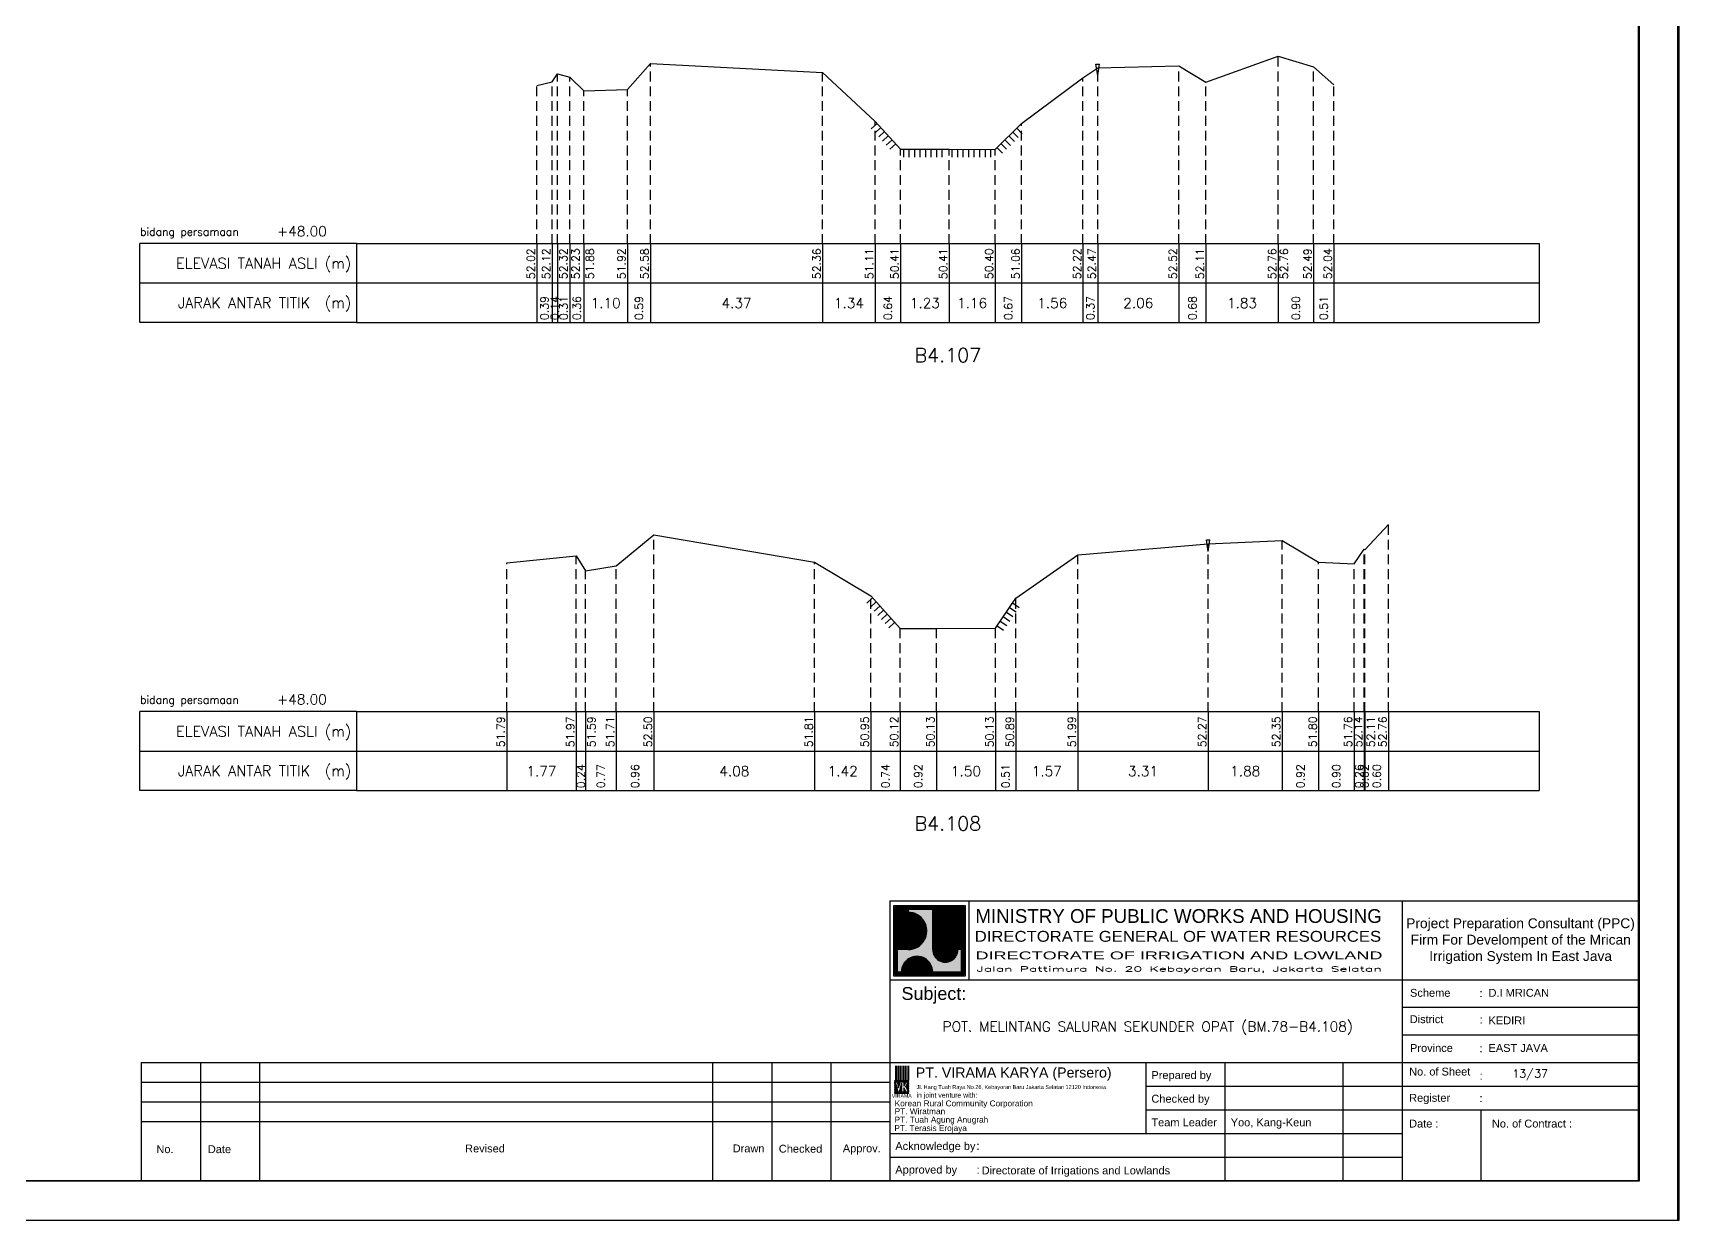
# Model space of a CAD drawing. Header units: inches. Extents: x -11 to 3175, y -842 to -783.
# Drawn here: x 1069.34 to 1111.1, y -842 to -811.88 of the extents above; entities that cross this region are included whole.
import ezdxf
from ezdxf.enums import TextEntityAlignment as Align

# ---------------------------------------------------------------- set-up
doc = ezdxf.new("R2010")
doc.units = ezdxf.units.IN
doc.header["$MEASUREMENT"] = 0
doc.linetypes.add('DASHED2', pattern=[0.375, 0.25, -0.125])
doc.layers.add('KOP', color=7, linetype='Continuous')
doc.layers.add('pelengkap', color=7, linetype='Continuous')
doc.styles.add('ARIAL', font='arial.ttf')
doc.styles.add('battang01', font='arial.ttf')
doc.styles.add('L100', font='simplex.shx', dxfattribs={"height": 0.254})
doc.styles.add('L140', font='simplex.shx', dxfattribs={"height": 0.356})
doc.styles.add('L80', font='simplex.shx', dxfattribs={"height": 0.203})
doc.styles.add('ROMANS-N', font='ROMANS.SHX', dxfattribs={"width": 0.8})
doc.styles.add('SONDU', font='arial.ttf')
doc.styles.get("Standard").update_dxf_attribs({"font": 'simplex.shx'})
doc.styles.add('STYLE1', font='arial.ttf', dxfattribs={"height": 0.2})
pattern_1 = [(45, (0, 0), (-0.08838834764831843, 0.08838834764831845), [])]

# ---------------------------------------------------------------- blocks, each defined once
blk = doc.blocks.new('kop')
at = {"layer": 'KOP'}
h = blk.add_hatch(color=3, dxfattribs=at)
h.paths.add_polyline_path([(609.8653532927285, 69.7965174242664), (591.8076082223538, 69.7965174242664), (591.8076082223538, 51.90947071793616), (609.8653532927285, 51.90947071793616)])
h.paths.add_polyline_path([(592.1020534932645, 52.24844148547069), (592.1020534932645, 69.50460869670152), (609.5341911203627, 69.50460869670152), (609.5341911203627, 52.24844148547069)], flags=16)
edge = h.paths.add_edge_path(flags=0)
edge.add_line((608.873529834174, 52.90910277674104), (601.6712012034158, 52.90910277674104))
edge.add_ellipse((597.6820295724688, 52.91975268540099), major_axis=(2.820780363398898, 2.820780363398898), ratio=0.9999999999999934, start_angle=314.8470375744171, end_angle=495.1529624255826)
edge.add_line((593.6928579415221, 52.90910277674104), (592.7627147794652, 52.90910277674104))
edge.add_line((592.7627147794651, 52.90910277674104), (592.7627147794651, 58.62619728620361))
edge.add_line((592.7627147794651, 58.62619728620368), (595.428986556629, 58.62619728620368))
edge.add_ellipse((595.4289865566291, 63.36824099147847), major_axis=(-3.353131261170752, 3.353131261170752), ratio=0.9999999999999983, start_angle=134.9999999999999, end_angle=314.9999999999999)
edge.add_line((595.4289865566291, 68.11028469675327), (595.4289865566291, 68.84394741944757))
edge.add_line((595.4289865566291, 68.84394741944752), (601.6547436091821, 68.84394741944752))
edge.add_line((601.6547436091821, 68.84394741944752), (601.6547436091821, 58.59413430307072))
edge.add_ellipse((604.8563547331537, 58.62619728605213), major_axis=(2.263994459030571, 2.263994459030571), ratio=0.9999999999991376, start_angle=135.5737774266452, end_angle=315.0000000026869)
edge.add_line((608.0581264027169, 58.62619728620368), (608.873529834174, 58.62619728620368))
edge.add_line((608.873529834174, 58.62619728620368), (608.873529834174, 52.9091027767411))
h = blk.add_hatch(dxfattribs=at)
h.set_pattern_fill('ANSI31', color=21)
h.set_pattern_definition(pattern_1)
h.paths.add_polyline_path([(609.5341911203627, 69.50460869670152), (592.1020534932645, 69.50460869670152), (592.1020534932645, 52.24844148547069), (609.5341911203627, 52.24844148547069)])
edge = h.paths.add_edge_path(flags=16)
edge.add_line((608.0581264038578, 58.62619728331649), (608.873529834174, 58.62619728331649))
edge.add_line((608.873529834174, 58.62619728331649), (608.873529834174, 52.90910277674104))
edge.add_line((608.873529834174, 52.90910277674104), (601.6712012043477, 52.90910277674104))
edge.add_ellipse((597.6820295732255, 52.91975268530538), major_axis=(-2.820780363950464, 2.820780363950464), ratio=0.9999999999999999, start_angle=224.8470375717975, end_angle=405.1529624282025)
edge.add_line((593.6928579421033, 52.90910277674104), (592.7627147794651, 52.90910277674104))
edge.add_line((592.7627147794651, 52.90910277674104), (592.7627147794651, 58.62619728331649))
edge.add_line((592.7627147794651, 58.62619728331649), (595.4289865705781, 58.62619728331649))
edge.add_ellipse((595.4289865571182, 63.3682409894528), major_axis=(-3.353131262124677, 3.353131262124677), ratio=0.9999999999999912, start_angle=134.9999999999997, end_angle=314.9999999999998)
edge.add_line((595.4289865571182, 68.11028469676671), (595.4289865571182, 68.84394741944752))
edge.add_line((595.4289865571182, 68.84394741944752), (601.6547436095548, 68.84394741944752))
edge.add_line((601.6547436095548, 68.84394741944752), (601.6547436095548, 58.5941344047481))
edge.add_ellipse((604.8563547345466, 58.62619728331649), major_axis=(-2.263994459341034, 2.263994459341035), ratio=0.999999999999965, start_angle=45.57377555810933, end_angle=225.000000000001)
h = blk.add_hatch(color=3, dxfattribs=at)
edge = h.paths.add_edge_path()
edge.add_line((601.6547436091821, 68.84394741944752), (595.4289865566291, 68.84394741944752))
edge.add_line((595.4289865566291, 68.84394741944752), (595.4289865566291, 68.11028469675321))
edge.add_ellipse((595.4289865566291, 63.36824099147847), major_axis=(-3.353131261170759, 3.353131261170758), ratio=0.9999999999999979, start_angle=134.9999999999999, end_angle=314.99999999999994, ccw=False)
edge.add_line((595.4289865566291, 58.62619728620368), (592.7627147794652, 58.62619728620368))
edge.add_line((592.7627147794651, 58.62619728620368), (592.7627147794651, 52.9091027767411))
edge.add_line((592.7627147794651, 52.90910277674104), (593.692857941522, 52.90910277674104))
edge.add_ellipse((597.6820295724688, 52.91975268540099), major_axis=(-2.820780363398898, 2.820780363398898), ratio=0.9999999999999934, start_angle=-135.1529624255826, end_angle=45.15296242558293, ccw=False)
edge.add_line((601.6712012034156, 52.90910277674104), (608.8735298341738, 52.90910277674104))
edge.add_line((608.873529834174, 52.90910277674104), (608.873529834174, 58.62619728620361))
edge.add_line((608.873529834174, 58.62619728620368), (608.0581264027169, 58.62619728620368))
edge.add_ellipse((604.856354733136, 58.62619728987087), major_axis=(2.263994459042317, 2.263994459042318), ratio=0.9999999999997576, start_angle=134.426222510409, end_angle=314.999999934367, ccw=False)
edge.add_line((601.6547436091821, 58.65826027636805), (601.6547436091821, 68.8439474194476))
h = blk.add_hatch(dxfattribs=at)
h.set_pattern_fill('ANSI31', color=41)
h.set_pattern_definition(pattern_1)
h.paths.add_polyline_path([(595.5939701222399, 25.44229578518152), (591.9923714647559, 25.44229578518152), (591.9923714647559, 22.12011222587194), (595.5939701222399, 22.12011222587194)])
h.paths.add_polyline_path([(594.8290399212113, 23.80107538915849), (595.486404190889, 22.50553331270966), (594.9518442189607, 22.50553331270966), (594.3704352444638, 23.59173922572727), (594.3704352444638, 22.50553331270966), (593.8526512319377, 22.50553331270966), (593.8526512319377, 24.7253559070662), (593.2416323709347, 22.50553331270966), (592.8436656118323, 22.50553331270966), (592.1206616099082, 25.0450254569166), (592.6728596590955, 25.0450254569166), (593.0257276515837, 23.53939475651638), (593.4088768836065, 25.0450254569166), (594.3704352444638, 25.0450254569166), (594.3704352444638, 23.99209855350495), (594.8904903176194, 25.0450254569166), (595.4627761213299, 25.0450254569166)], flags=16)
at = {"color": 2}
blk.add_lwpolyline([(-49.29008735655361, -9.987386569675465), (790.6905617838997, -9.987386569675465), (790.6905617838997, 583.2926438577114), (-49.29008735655361, 583.2926438577114)], close=True, dxfattribs=at)
at = {"color": 6}
blk.add_lwpolyline([(0.6493091440684111, 0.0004927304488262507), (780.7026824837753, 0.0004927304488262507), (780.7026824837753, 573.3047645575871), (0.6493091440684111, 573.3047645575871)], close=True, dxfattribs=at)
at = {"layer": 'KOP', "color": 5}
for p, q in [((590.8030303217506, 70.96299432783698), (590.8030303217506, 29.98464833497903)), ((590.8030303217506, 70.96299432783698), (780.7026824837753, 70.96299432783698)), ((400.9033781597261, 29.98464833497903), (400.9033781597261, 0.0004927304488262507)), ((400.9033781597261, 29.98464833497903), (590.8030303217506, 29.98464833497903)), ((590.8030303217506, 29.98464833497903), (590.8030303217506, 0.0004927304488262507))]:
    blk.add_line(p, q, dxfattribs=at)
at = {"layer": 'KOP', "color": 3}
for p, q in [((591.8076082223538, 69.7965174242664), (609.8653532927285, 69.7965174242664)), ((591.8076082223538, 51.90947071793616), (591.8076082223538, 69.7965174242664)), ((592.1020534932645, 69.50460869670152), (609.5341911203627, 69.50460869670152)), ((592.1020534932645, 52.24844148547069), (592.1020534932645, 69.50460869670152)), ((595.4289865571182, 68.84394741502373), (595.4289865571182, 68.1102846954029)), ((595.4289865566291, 68.84394741944752), (601.6547436091821, 68.84394741944752)), ((601.6547436095548, 58.59413430414176), (601.6547436095548, 68.84394741502373)), ((609.5341911203627, 69.50460869670152), (609.5341911203627, 52.24844148547069)), ((609.8653532927285, 69.7965174242664), (609.8653532927285, 51.90947071793616)), ((592.7627147794651, 52.90910277674104), (592.7627147794651, 58.62619728620368)), ((595.4289865571182, 58.62619728331649), (592.7627147799426, 58.62619728331649)), ((608.8735298352565, 58.62619728331649), (608.0581264038578, 58.62619728331649)), ((608.873529834174, 58.62619728620368), (608.873529834174, 52.90910277674104)), ((609.8653532927285, 51.90947071793616), (591.8076082223538, 51.90947071793616)), ((609.5341911203627, 52.24844148547069), (592.1020534932645, 52.24844148547069)), ((593.6928579415221, 52.90910277674104), (592.7627147794651, 52.90910277674104)), ((608.873529834174, 52.90910277674104), (601.6712012034156, 52.90910277674104)), ((720.7343712747147, 43.97725428375983), (780.7026824837753, 43.97725428375983)), ((720.7343712747147, 36.98095130936949), (780.7026824837753, 36.98095130936949)), ((415.895455961991, 29.98464833497903), (415.895455961991, 0.0004927304488262507)), ((430.8875337642562, 29.98464833497903), (430.8875337642562, 0.0004927304488262507)), ((545.8267969149554, 29.98464833497903), (545.8267969149554, 0.0004927304488262507)), ((560.8188747172203, 29.98464833497903), (560.8188747172203, 0.0004927304488262507)), ((575.8109525194855, 29.98464833497903), (575.8109525194855, 0.0004927304488262507)), ((655.7687007982327, 29.98464833497903), (655.7687007982327, 11.99415497226093)), ((675.7581378679197, 29.98464833497903), (675.7581378679197, 0.0004927304488262507)), ((705.7422934724498, 29.98464833497903), (705.7422934724498, 0.0004927304488262507)), ((400.9033781597261, 24.98728906755738), (590.8030303217506, 24.98728906755738)), ((655.7687007982327, 23.98781721407303), (720.7343712747147, 23.98781721407303)), ((720.7343712747147, 23.98781721407303), (780.7026824837753, 23.98781721407303)), ((400.9033781597261, 19.98992980013563), (590.8030303217506, 19.98992980013563)), ((655.7687007982327, 17.99098609316704), (720.7343712747147, 17.99098609316704)), ((720.7343712747147, 17.99098609316704), (780.7026824837753, 17.99098609316704)), ((740.7238083444017, 17.99098609316704), (740.7238083444017, 0.0004927304488262507)), ((400.9033781597261, 14.99257053271398), (590.8030303217506, 14.99257053271398)), ((590.8030303217506, 5.997323851354935), (720.7343712747147, 5.997323851354935))]:
    blk.add_line(p, q, dxfattribs=at)
at = {"layer": 'KOP', "color": 4}
for p, q in [((610.7924673914374, 70.96299432783698), (610.7924673914374, 50.97355725815018)), ((720.7343712747147, 70.96299432783698), (720.7343712747147, 0.0004927304488262507)), ((590.8030303217506, 50.97355725815018), (720.7343712747147, 50.97355725815018)), ((720.7343712747147, 50.97355725815018), (780.7026824837753, 50.97355725815018)), ((590.8030303217506, 29.98464833497903), (720.7343712747147, 29.98464833497903)), ((720.7343712747147, 29.98464833497903), (780.7026824837753, 29.98464833497903)), ((590.8030303217506, 11.99415497226093), (720.7343712747147, 11.99415497226093))]:
    blk.add_line(p, q, dxfattribs=at)
at = {"layer": 'KOP', "color": 41}
blk.add_line((595.5939701222399, 22.12011222587194), (591.9923714647559, 22.12011222587194), dxfattribs=at)
for points in [[(591.9923714647559, 25.44229578518152), (595.5939701222399, 25.44229578518152)], [(592.2042302093139, 25.44229578518152), (592.4160889538717, 25.44229578518152)], [(592.6279476984296, 25.44229578518152), (592.8398064429874, 25.44229578518152)], [(593.0516651875452, 25.44229578518152), (593.2635239321031, 25.44229578518152)], [(593.475382676661, 25.44229578518152), (593.6872414212188, 25.44229578518152)], [(593.8991001657766, 25.44229578518152), (594.1109589103345, 25.44229578518152)], [(594.3228176548924, 25.44229578518152), (594.5346763994503, 25.44229578518152)], [(594.7465351440081, 25.44229578518152), (594.958393888566, 25.44229578518152)], [(595.1702526331238, 25.44229578518152), (595.3821113776818, 25.44229578518152)], [(592.1206616099082, 25.0450254569166), (592.6728596590955, 25.0450254569166)], [(592.1206616099082, 25.0450254569166), (592.8436656118323, 22.50553331270964)], [(592.6728596590955, 25.04502545691657), (593.0257276515837, 23.53939475651638), (593.4088768836065, 25.04502545691663)], [(592.8436656118323, 22.50553331270966), (593.2416323709347, 22.50553331270966)], [(593.2416323709347, 22.50553331270964), (593.8526512319377, 24.7253559070662)], [(593.4088768836065, 25.0450254569166), (594.3704352444638, 25.0450254569166)], [(593.8526512319377, 22.50553331270966), (593.8526512319377, 24.7253559070662)], [(593.8526512319377, 22.50553331270966), (594.3704352444638, 22.50553331270966)], [(594.3704352444638, 25.0450254569166), (594.3704352444638, 23.99209855350495)], [(594.3704352444638, 23.99209855350495), (594.8904903176194, 25.04502545691664)], [(594.9518442189607, 22.50553331270961), (594.3704352444638, 23.59173922572727)], [(594.3704352444638, 23.59173922572727), (594.3704352444638, 22.50553331270966)], [(594.8290399212113, 23.80107538915849), (595.4627761213299, 25.04502545691658)], [(594.8290399212113, 23.80107538915849), (595.486404190889, 22.50553331270966)], [(594.8904903176194, 25.0450254569166), (595.4627761213299, 25.0450254569166)], [(594.9518442189607, 22.50553331270966), (595.486404190889, 22.50553331270966)]]:
    blk.add_lwpolyline(points, dxfattribs=at)
at = {"layer": 'KOP', "color": 42}
for points in [[(592.1962927759001, 29.11418325926331), (592.1962927759001, 25.44229578518152)], [(592.5354066955362, 29.11418325926331), (592.5354066955362, 25.44229578518152)], [(592.9591241846518, 29.11418325926331), (592.9591241846518, 25.44229578518152)], [(593.3828416737675, 29.11418325926331), (593.3828416737675, 25.44229578518152)], [(593.8065591628832, 29.11418325926331), (593.8065591628832, 25.44229578518152)], [(594.2302766519989, 29.11418325926331), (594.2302766519989, 25.44229578518152)], [(594.6539941411147, 29.11418325926331), (594.6539941411147, 25.44229578518152)], [(595.0777116302304, 29.11418325926331), (595.0777116302304, 25.44229578518152)], [(595.5014291193462, 29.11418325926331), (595.5014291193462, 25.44229578518152)]]:
    blk.add_lwpolyline(points, dxfattribs=at)
at = {"layer": 'KOP', "color": 3}
for centre, major_axis, ratio, start_param, end_param in [((595.4289865571182, 63.3682409894528), (-3.353131262124677, 3.353131262124677), 0.9999999999999912, 2.35619449019234, 5.497787143782134), ((604.8563547345466, 58.62619728331649), (-2.263994459341034, 2.263994459341035), 0.9999999999999651, 0.7853981633974656, 3.926990816987259), ((597.6820295732255, 52.91975268530538), (-2.820780363950464, 2.820780363950464), 0.9999999999999998, 3.924321118983262, 7.071253168581014)]:
    blk.add_ellipse(centre, major_axis=major_axis, ratio=ratio, start_param=start_param, end_param=end_param, dxfattribs=at)
at = {"layer": 'KOP', "color": 5, "style": 'SONDU'}
for s, height, width, p, p2 in [('MINISTRY OF PUBLIC WORKS AND HOUSING', 3.49815148719519, 0.9710490151369037, (612.4932982688147, 65.39724920043633), (715.583635835389, 65.39724920043633)), ('DIRECTORATE GENERAL OF WATER RESOURCES', 2.748547597081934, 1.100714376561997, (612.3259886324004, 60.61804978528377), (715.4154333181652, 60.61804978528377)), ('DIRECTORATE OF IRRIGATION AND LOWLAND', 1.99894370696868, 1.63875262601232, (612.5247331509995, 56.15346481889102), (715.7518429621628, 56.15346481889102))]:
    blk.add_text(s, height=height, dxfattribs=dict(at, width=width)).set_placement(p, p2, align=Align.FIT)
at = {"layer": 'KOP', "color": 3, "style": 'ROMANS-N', "width": 1.832260783358812}
blk.add_text('Jalan Pattimura No. 20 Kebayoran Baru, Jakarta Selatan', height=1.249339816855425, dxfattribs=at).set_placement((612.7914110984061, 53.0739527913797), (715.583635835389, 53.0739527913797), align=Align.FIT)
at = {"layer": 'KOP', "color": 5, "style": 'ARIAL'}
blk.add_text('Subject:', height=3.252150442789123, dxfattribs=at).set_placement((593.7538629287924, 45.86653647040268))
at = {"layer": 'KOP', "color": 3}
for s, height, style, p in [('Scheme', 1.99894370696868, 'battang01', (722.7467307064071, 46.65722556886666)), (':', 1.99894370696868, 'battang01', (740.368327375754, 46.56012324452533)), ('D.I MRICAN', 1.99894370696868, 'battang01', (742.6585068305885, 46.65722556886666)), ('District', 1.99894370696868, 'battang01', (722.6754973804648, 39.96707763894264)), (':', 1.99894370696868, 'battang01', (740.382074427338, 39.86997531646293)), ('KEDIRI', 1.99894370696868, 'battang01', (742.6585068305885, 39.66092259447632)), ('Province', 1.99894370696868, 'battang01', (722.7467307064071, 32.66461962008597)), (':', 1.99894370696868, 'battang01', (740.368327375754, 32.56751729574452)), ('EAST JAVA', 1.99894370696868, 'battang01', (742.6585068305885, 32.66461962008597)), ('Prepared by', 1.99894370696868, 'battang01', (657.1430811109453, 25.78808395849862)), ('No. of Sheet ', 1.99894370696868, 'battang01', (722.520620818671, 26.67669459981798)), (':', 1.99894370696868, 'battang01', (740.3764858407951, 25.61838168175072)), ('in joint venture with:', 1.249339816855425, 'SONDU', (597.5578460284455, 21.07202452231022)), ('Checked by', 1.99894370696868, 'battang01', (657.1430811109453, 19.79125283759251)), ('Register', 1.99894370696868, 'battang01', (722.520620818671, 20.01807698302375)), (':', 1.99894370696868, 'battang01', (740.3598310849088, 19.92097465868241)), ('Team Leader', 1.99894370696868, 'battang01', (657.1430811109453, 13.79442171668651)), ('Yoo, Kang-Keun', 1.99894370696868, 'battang01', (677.261691985017, 13.79442171668651)), ('Date :', 1.99894370696868, 'battang01', (722.520620818671, 13.48542904786333)), ('No. of Contract :', 1.99894370696868, 'battang01', (743.5203251274443, 13.48542904786333)), ('No.', 2, 'STYLE1', (404.7326663119579, 6.989602865739329)), ('Date', 2, 'STYLE1', (417.7761580577991, 6.989602865739329)), ('Revised', 2, 'STYLE1', (483.0371936477145, 7.169341252978228)), ('Drawn', 2, 'STYLE1', (550.9231662973559, 7.182965166626985)), ('Checked', 2, 'STYLE1', (562.6224972631348, 7.108401592637279)), ('Approv.', 2, 'STYLE1', (578.86250988613, 7.205550314016108)), ('Acknowledge by', 1.99894370696868, 'battang01', (592.1774106344633, 7.797590595780406)), (':', 1.99894370696868, 'battang01', (612.7647815001492, 7.813086169812294)), ('Approved by', 1.99894370696868, 'battang01', (592.1774106344633, 1.800759474874411)), (':', 1.99894370696868, 'battang01', (612.8062382028575, 1.771932832116903)), ('Directorate of Irrigations and Lowlands', 1.99894370696868, 'battang01', (614.0846811434608, 1.594699671224788))]:
    blk.add_text(s, height=height, dxfattribs=dict(at, style=style)).set_placement(p)
at = {"layer": 'KOP', "color": 6, "style": 'SONDU'}
blk.add_text('PT. VIRAMA KARYA (Persero)', height=2.580944750812598, dxfattribs=at).set_placement((597.3630730504415, 26.14584984606049))
at = {"layer": 'KOP', "color": 42, "style": 'SONDU'}
blk.add_text('VIRAMA', height=0.9417941134961573, dxfattribs=at).set_placement((591.2959839900191, 21.03873930941651))
at = {"layer": 'KOP', "color": 4, "style": 'SONDU'}
for s, p in [('Korean Rural Community Corporation', (592.0172325651579, 18.85809622764893)), ('PT. Wiratman', (592.0172325651579, 16.86431729777243)), ('PT. Terasis Erojaya', (591.9444979581187, 12.58833032325808)), ('PT. Tuah Agung Anugrah', (591.9984246368545, 14.73155498450907))]:
    blk.add_text(s, height=1.49920778022651, dxfattribs=at).set_placement(p)
at = {"layer": 'KOP', "color": 3, "insert": (719.8583502723425, 60.76950394133539), "char_height": 2.49867963371085, "width": 61.43936713392102, "attachment_point": 4, "style": 'SONDU'}
blk.add_mtext('\\pi1.9124;Project Preparation Consultant (PPC)\\P\\pi3.0493;Firm For Develompent of the Mrican \\P\\pi7.7731;Irrigation System In East Java', dxfattribs=at)
at = {"layer": 'KOP', "color": 2, "insert": (597.5716775050441, 24.25098294227902), "char_height": 0.9994718534843399, "width": 48.71807324837515, "attachment_point": 1, "style": 'SONDU'}
blk.add_mtext('Jl. Hang Tuah Raya No.26, Kebayoran Baru Jakarta Selatan 12120 Indonesia', dxfattribs=at)
blk = doc.blocks.new('c100')
at = {"color": 2}
blk.add_lwpolyline([(-5, -1), (79.10000000000002, -1), (79.10000000000002, 58.4), (-5, 58.4)], close=True, dxfattribs=at)
at = {"color": 6}
blk.add_lwpolyline([(0, 0), (78.10000000000002, 0), (78.10000000000002, 57.4), (3.516176065587739e-15, 57.4)], close=True, dxfattribs=at)
blk = doc.blocks.new('das2')
at = {"color": 5, "linetype": 'Continuous'}
for q in [(0, 1), (17.75, 0.9999999999999973)]:
    blk.add_line((2.75, 1), q, dxfattribs=at)
at = {"color": 3, "linetype": 'Continuous'}
for p, q in [((2.75, 1), (2.75, 0)), ((17.75, 0.9999999999999973), (17.75, -2.664535259100376e-15)), ((0, 0.5000000000000004), (17.75, 0.4999999999999973)), ((2.75, 0), (0, 0)), ((2.75, 0), (17.75, -2.664535259100376e-15))]:
    blk.add_line(p, q, dxfattribs=at)
blk.add_lwpolyline([(0, 0), (0, 1)], dxfattribs=at)
blk.add_text('bidang persamaan', height=0.1, dxfattribs=at).set_placement((0.005000000000000004, 1.100000000000001))
at = {"color": 5, "linetype": 'Continuous'}
for s, p in [('ELEVASI TANAH ASLI (m)', (2.683279515513197, 0.6825000000000001)), ('JARAK ANTAR TITIK  (m)', (2.683279515513197, 0.1825000000000001))]:
    blk.add_text(s, height=0.135, dxfattribs=at).set_placement(p, align=Align.RIGHT)
blk = doc.blocks.new('gbrpatok')
at = {"color": 2, "linetype": 'Continuous'}
for p, q in [((-0.0004517254713327645, 0.0009574234873781506), (0.0004517254713327645, 0.0009574234873781506)), ((0, -0.001962284437723838), (-0.0004517254713327645, 0.0009574234873781506)), ((0, -0.001962284437723838), (0.0004517254713327645, 0.0009574234873781506))]:
    blk.add_line(p, q, dxfattribs=at)

msp = doc.modelspace()

# ---------------------------------------------------------------- linework, layer by layer
at = {"color": 2, "linetype": 'Continuous', "lineweight": -3}
for p, q in [((1099.096274500617, -813.1291030954789), (1100.928551612617, -812.4741030954788)), ((1100.928551612617, -812.4741030954788), (1100.928551612617, -812.4741030954788)), ((1100.928551612617, -812.4741030954788), (1101.829705044617, -812.7421030954788)), ((1082.510788559617, -813.1211030954788), (1082.648427489617, -812.9141030954788)), ((1082.648427489617, -812.9141030954788), (1082.959896299617, -813.0041030954789)), ((1082.959896299617, -813.0041030954789), (1083.317687789617, -813.3521030954788)), ((1084.422003749617, -813.3181030954788), (1085.007676939617, -812.6521030954789)), ((1085.007676939617, -812.6521030954789), (1089.374140896617, -812.8811030954788)), ((1089.374140896617, -812.8811030954788), (1090.709206788617, -814.1261030954788)), ((1094.420809008617, -814.1771030954789), (1095.978619448617, -813.0161030954788)), ((1095.978619448617, -813.0161030954788), (1096.351438439617, -812.7671030954788)), ((1096.351438439617, -812.7671030954788), (1098.411808551617, -812.7191030954788)), ((1098.411808551617, -812.7191030954788), (1099.096274500617, -813.1291030954789)), ((1101.829705044617, -812.7421030954788), (1102.338702004617, -813.1981030954788)), ((1082.123559889617, -813.2131030954788), (1082.510788559617, -813.1211030954788)), ((1083.317687789617, -813.3521030954788), (1084.422003749617, -813.3181030954788)), ((1090.709206788617, -814.1261030954788), (1091.352017173617, -814.8301030954789)), ((1093.747202467617, -814.8341030954788), (1094.420809008617, -814.1771030954789)), ((1091.352017173617, -814.8301030954789), (1092.583482495617, -814.8311030954789)), ((1092.583482495617, -814.8311030954789), (1093.747202467617, -814.8341030954788)), ((1084.134366055276, -825.3997645739981), (1085.094875735276, -824.6147645739981)), ((1085.094875735276, -824.6147645739981), (1089.171894094276, -825.3047645739981)), ((1103.131013758276, -824.9987645739981), (1103.732007718276, -824.350764573998)), ((1081.358888225276, -825.3247645739981), (1083.124866475276, -825.1477645739981)), ((1083.124866475276, -825.1477645739981), (1083.360665825276, -825.5267645739981)), ((1094.273827756276, -826.2247645739981), (1095.846826831277, -825.1207645739981)), ((1095.846826831277, -825.1207645739981), (1099.154894545276, -824.8387645739981)), ((1099.154894545276, -824.8387645739981), (1101.034418953276, -824.7617645739981)), ((1101.034418953276, -824.7617645739981), (1101.957020167276, -825.3117645739981)), ((1102.853624327277, -825.3537645739981), (1103.111418524276, -824.9777645739981)), ((1103.111418524276, -824.9777645739981), (1103.131013758276, -824.9987645739981)), ((1083.360665825276, -825.5267645739981), (1084.134366055276, -825.3997645739981)), ((1089.171894094276, -825.3047645739981), (1090.595356181276, -826.1597645739981)), ((1101.957020167276, -825.3117645739981), (1102.853624327277, -825.3537645739981)), ((1090.595356181276, -826.1597645739981), (1091.338890451276, -826.9937645739981)), ((1093.760328205276, -826.9787645739981), (1094.273827756276, -826.2247645739981)), ((1091.338890451276, -826.9937645739981), (1092.259222787276, -826.9867645739981)), ((1092.259222787276, -826.9867645739981), (1093.760328205276, -826.9787645739981))]:
    msp.add_line(p, q, dxfattribs=at)
at = {"color": 1, "linetype": 'DASHED2', "lineweight": -3}
for p, q in [((1100.928551612617, -817.2361030954788), (1100.928551612617, -812.4741030954788)), ((1100.928551612617, -817.2361030954788), (1100.928551612617, -812.4741030954788)), ((1082.648427489617, -817.2361030954788), (1082.648427489617, -812.9141030954788)), ((1082.959896299617, -817.2361030954788), (1082.959896299617, -813.0041030954789)), ((1085.007676939617, -817.2361030954788), (1085.007676939617, -812.6521030954789)), ((1089.374140896617, -817.2361030954788), (1089.374140896617, -812.8811030954788)), ((1095.978619448617, -817.2361030954788), (1095.978619448617, -813.0161030954788)), ((1096.351438439617, -817.2361030954788), (1096.351438439617, -812.7671030954788)), ((1098.411808551617, -817.2361030954788), (1098.411808551617, -812.7191030954788)), ((1101.829705044617, -817.2361030954788), (1101.829705044617, -812.7421030954788)), ((1082.123559889617, -817.2361030954788), (1082.123559889617, -813.2131030954788)), ((1082.510788559617, -817.2361030954788), (1082.510788559617, -813.1211030954788)), ((1083.317687789617, -817.2361030954788), (1083.317687789617, -813.3521030954788)), ((1084.422003749617, -817.2361030954788), (1084.422003749617, -813.3181030954788)), ((1099.096274500617, -817.2361030954788), (1099.096274500617, -813.1291030954789)), ((1102.338702004617, -817.2361030954788), (1102.338702004617, -813.1981030954788)), ((1090.709206788617, -817.2361030954788), (1090.709206788617, -814.1261030954788)), ((1094.420809008617, -817.2361030954788), (1094.420809008617, -814.1771030954789)), ((1091.352017173617, -817.2361030954788), (1091.352017173617, -814.8301030954789)), ((1092.583482495617, -817.2361030954788), (1092.583482495617, -814.8311030954789)), ((1093.747202467617, -817.2361030954788), (1093.747202467617, -814.8341030954788)), ((1085.094875735276, -829.1127645739981), (1085.094875735276, -824.6147645739981)), ((1103.732007718276, -829.1127645739981), (1103.732007718276, -824.350764573998)), ((1083.124866475276, -829.1127645739981), (1083.124866475276, -825.1477645739981)), ((1095.846826831277, -829.1127645739981), (1095.846826831277, -825.1207645739981)), ((1099.154894545276, -829.1127645739981), (1099.154894545276, -824.8387645739981)), ((1101.034418953276, -829.1127645739981), (1101.034418953276, -824.7617645739981)), ((1103.111418524276, -829.1127645739981), (1103.111418524276, -824.9777645739981)), ((1103.131013758276, -829.1127645739981), (1103.131013758276, -824.9987645739981)), ((1081.358888225276, -829.1127645739981), (1081.358888225276, -825.3247645739981)), ((1083.360665825276, -829.1127645739981), (1083.360665825276, -825.5267645739981)), ((1084.134366055276, -829.1127645739981), (1084.134366055276, -825.3997645739981)), ((1089.171894094276, -829.1127645739981), (1089.171894094276, -825.3047645739981)), ((1101.957020167276, -829.1127645739981), (1101.957020167276, -825.3117645739981)), ((1102.853624327277, -829.1127645739981), (1102.853624327277, -825.3537645739981)), ((1090.595356181276, -829.1127645739981), (1090.595356181276, -826.1597645739981)), ((1094.273827756276, -829.1127645739981), (1094.273827756276, -826.2247645739981)), ((1091.338890451276, -829.1127645739981), (1091.338890451276, -826.9937645739981)), ((1092.259222787276, -829.1127645739981), (1092.259222787276, -826.9867645739981)), ((1093.760328205276, -829.1127645739981), (1093.760328205276, -826.9787645739981))]:
    msp.add_line(p, q, dxfattribs=at)
at = {"color": 1, "linetype": 'Continuous', "lineweight": -3}
for p, q in [((1082.123559889617, -817.2361030954788), (1082.123559889617, -819.2361030954788)), ((1082.510788559617, -817.2361030954788), (1082.510788559617, -819.2361030954788)), ((1082.648427489617, -817.2361030954788), (1082.648427489617, -819.2361030954788)), ((1082.959896299617, -817.2361030954788), (1082.959896299617, -819.2361030954788)), ((1083.317687789617, -817.2361030954788), (1083.317687789617, -819.2361030954788)), ((1084.422003749617, -817.2361030954788), (1084.422003749617, -819.2361030954788)), ((1085.007676939617, -817.2361030954788), (1085.007676939617, -819.2361030954788)), ((1089.374140896617, -817.2361030954788), (1089.374140896617, -819.2361030954788)), ((1090.709206788617, -817.2361030954788), (1090.709206788617, -819.2361030954788)), ((1091.352017173617, -817.2361030954788), (1091.352017173617, -819.2361030954788)), ((1092.583482495617, -817.2361030954788), (1092.583482495617, -819.2361030954788)), ((1093.747202467617, -817.2361030954788), (1093.747202467617, -819.2361030954788)), ((1094.420809008617, -817.2361030954788), (1094.420809008617, -819.2361030954788)), ((1095.978619448617, -817.2361030954788), (1095.978619448617, -819.2361030954788)), ((1096.351438439617, -817.2361030954788), (1096.351438439617, -819.2361030954788)), ((1098.411808551617, -817.2361030954788), (1098.411808551617, -819.2361030954788)), ((1099.096274500617, -817.2361030954788), (1099.096274500617, -819.2361030954788)), ((1100.928551612617, -817.2361030954788), (1100.928551612617, -819.2361030954788)), ((1100.928551612617, -817.2361030954788), (1100.928551612617, -819.2361030954788)), ((1101.829705044617, -817.2361030954788), (1101.829705044617, -819.2361030954788)), ((1102.338702004617, -817.2361030954788), (1102.338702004617, -819.2361030954788)), ((1081.358888225276, -829.1127645739981), (1081.358888225276, -831.1127645739981)), ((1083.124866475276, -829.1127645739981), (1083.124866475276, -831.1127645739981)), ((1083.360665825276, -829.1127645739981), (1083.360665825276, -831.1127645739981)), ((1084.134366055276, -829.1127645739981), (1084.134366055276, -831.1127645739981)), ((1085.094875735276, -829.1127645739981), (1085.094875735276, -831.1127645739981)), ((1089.171894094276, -829.1127645739981), (1089.171894094276, -831.1127645739981)), ((1090.595356181276, -829.1127645739981), (1090.595356181276, -831.1127645739981)), ((1091.338890451276, -829.1127645739981), (1091.338890451276, -831.1127645739981)), ((1092.259222787276, -829.1127645739981), (1092.259222787276, -831.1127645739981)), ((1093.760328205276, -829.1127645739981), (1093.760328205276, -831.1127645739981)), ((1094.273827756276, -829.1127645739981), (1094.273827756276, -831.1127645739981)), ((1095.846826831277, -829.1127645739981), (1095.846826831277, -831.1127645739981)), ((1099.154894545276, -829.1127645739981), (1099.154894545276, -831.1127645739981)), ((1101.034418953276, -829.1127645739981), (1101.034418953276, -831.1127645739981)), ((1101.957020167276, -829.1127645739981), (1101.957020167276, -831.1127645739981)), ((1102.853624327277, -829.1127645739981), (1102.853624327277, -831.1127645739981)), ((1103.111418524276, -829.1127645739981), (1103.111418524276, -831.1127645739981)), ((1103.131013758276, -829.1127645739981), (1103.131013758276, -831.1127645739981)), ((1103.732007718276, -829.1127645739981), (1103.732007718276, -831.1127645739981))]:
    msp.add_line(p, q, dxfattribs=at)
at = {"layer": 'pelengkap', "color": 1, "linetype": 'Continuous', "lineweight": -3}
for p, q in [((1090.756406756376, -814.1777960644746), (1090.608712559245, -814.3126531152132)), ((1090.850806691892, -814.2811820024662), (1090.703112494762, -814.4160390532047)), ((1094.298427008249, -814.2964679907806), (1094.438072489989, -814.4396431961399)), ((1090.945206627409, -814.3845679404577), (1090.797512430278, -814.5194249911963)), ((1091.039606562926, -814.4879538784493), (1090.891912365795, -814.6228109291878)), ((1091.134006498443, -814.5913398164408), (1090.986312301312, -814.7261968671794)), ((1091.228406433959, -814.6947257544324), (1091.080712236829, -814.829582805171)), ((1093.897536433244, -814.687475339652), (1094.037181914984, -814.8306505450113)), ((1093.997759076995, -814.5897235024341), (1094.137404558735, -814.7328987077934)), ((1094.097981720747, -814.4919716652163), (1094.237627202486, -814.6351468705756)), ((1094.198204364498, -814.3942198279984), (1094.337849846238, -814.5373950333577)), ((1091.422017150538, -814.8301599383113), (1091.421854742445, -815.0301598723704)), ((1091.562017104379, -814.8302736239763), (1091.561854696286, -815.0302735580353)), ((1091.70201705822, -814.8303873096412), (1091.701854650128, -815.0303872437003)), ((1091.842017012061, -814.8305009953061), (1091.841854603969, -815.0305009293652)), ((1091.982016965903, -814.830614680971), (1091.98185455781, -815.0306146150301)), ((1092.122016919744, -814.830728366636), (1092.121854511651, -815.030728300695)), ((1092.262016873585, -814.8308420523009), (1092.261854465492, -815.03084198636)), ((1092.402016827426, -814.8309557379658), (1092.401854419334, -815.0309556720249)), ((1092.653482263016, -814.8312835506633), (1092.652966676775, -815.0312828860893)), ((1092.793481797815, -814.8316444610323), (1092.792966211573, -815.0316437964583)), ((1092.933481332613, -814.8320053714012), (1092.932965746372, -815.0320047068273)), ((1093.073480867411, -814.8323662817702), (1093.07296528117, -815.0323656171962)), ((1093.21348040221, -814.8327271921391), (1093.212964815968, -815.0327265275652)), ((1093.353479937008, -814.8330881025081), (1093.352964350767, -815.0330874379341)), ((1093.493479471806, -814.833449012877), (1093.492963885565, -815.0334483483031)), ((1093.633479006605, -814.833809923246), (1093.632963420363, -815.033809258672)), ((1093.797313789493, -814.7852271768699), (1093.936959271233, -814.9284023822291)), ((1090.641938627102, -826.2120147007053), (1090.492652550796, -826.3451074030642)), ((1090.735103518753, -826.3165149541195), (1090.585817442447, -826.4496076564784)), ((1094.193756754898, -826.3423372864215), (1094.359062543879, -826.4549161304792)), ((1090.828268410404, -826.4210152075337), (1090.678982334098, -826.5541079098927)), ((1090.921433302056, -826.525515460948), (1090.77214722575, -826.6586081633069)), ((1091.014598193707, -826.6300157143622), (1090.865312117401, -826.7631084167211)), ((1091.107763085358, -826.7345159677765), (1090.958477009052, -826.8676086701354)), ((1093.878535991537, -826.8051934955681), (1094.043841780518, -826.9177723396258)), ((1093.957341182377, -826.6894794432815), (1094.122646971358, -826.8020582873392)), ((1094.036146373217, -826.5737653909948), (1094.201452162198, -826.6863442350525)), ((1094.114951564058, -826.4580513387082), (1094.280257353039, -826.5706301827659)), ((1091.200927977009, -826.8390162211907), (1091.051641900703, -826.9721089235496)), ((1093.799730800697, -826.9209075478548), (1093.965036589678, -827.0334863919124))]:
    msp.add_line(p, q, dxfattribs=at)

# ---------------------------------------------------------------- block references
at = {"color": 2, "linetype": 'Continuous', "lineweight": -3}
msp.add_blockref('c100', (1032, -841), dxfattribs=at)
for name, p, xscale, yscale, zscale in [('kop', (1032, -841), 0.1, 0.1, 0.1), ('das2', (1072.05, -819.225), 2, 2, 2), ('das2', (1072.05, -831.1), 2, 2, 2)]:
    msp.add_blockref(name, p, dxfattribs=dict(at, xscale=xscale, yscale=yscale, zscale=zscale))
at = {"color": 1, "linetype": 'Continuous', "lineweight": -3, "xscale": 100, "yscale": 100, "zscale": 100}
for p in [(1096.351438439617, -812.7671030954788), (1099.154894545276, -824.8387645739981)]:
    msp.add_blockref('gbrpatok', p, dxfattribs=at)

# ---------------------------------------------------------------- texts
at = {"color": 3, "linetype": 'Continuous', "lineweight": -3, "style": 'L100'}
for s, p in [('+48.00', (1076.165866561296, -817.0404026700543)), ('1.10', (1083.869845769617, -818.8611030954788)), ('4.37', (1087.190908918117, -818.8611030954788)), ('1.34', (1090.041673842617, -818.8611030954788)), ('1.23', (1091.967749834617, -818.8611030954788)), ('1.16', (1093.165342481617, -818.8611030954788)), ('1.56', (1095.199714228617, -818.8611030954788)), ('2.06', (1097.381623495617, -818.8611030954788)), ('1.83', (1100.012413056617, -818.8611030954788)), ('+48.00', (1076.165866561296, -828.9154026700543)), ('1.77', (1082.241877350276, -830.7377645739981)), ('4.08', (1087.133384914776, -830.7377645739981)), ('1.42', (1089.883625137777, -830.7377645739981)), ('1.50', (1093.009775496276, -830.7377645739981)), ('1.57', (1095.060327293776, -830.7377645739981)), ('3.31', (1097.500860688277, -830.7377645739981)), ('1.88', (1100.094656749277, -830.7377645739981))]:
    msp.add_text(s, height=0.254, dxfattribs=at).set_placement(p, align=Align.CENTER)
at = {"color": 3, "linetype": 'Continuous', "lineweight": -3, "style": 'L80'}
for s, p in [('52.02', (1082.073365408211, -817.7360734249746)), ('52.12', (1082.460594078211, -817.7360734249746)), ('52.32', (1082.898233008211, -817.7360734249746)), ('52.23', (1083.209701818211, -817.7360734249746)), ('51.88', (1083.567493308211, -817.7360734249746)), ('51.92', (1084.371809268211, -817.7360734249746)), ('52.58', (1084.957482458211, -817.7360734249746)), ('52.36', (1089.323946415211, -817.7360734249746)), ('51.11', (1090.659012307211, -817.7360734249746)), ('50.41', (1091.301822692211, -817.7360734249746)), ('50.41', (1092.533288014211, -817.7360734249746)), ('50.40', (1093.697007986211, -817.7360734249746)), ('51.06', (1094.370614527211, -817.7360734249746)), ('52.22', (1095.928424967211, -817.7360734249746)), ('52.47', (1096.301243958211, -817.7360734249746)), ('52.52', (1098.361614070211, -817.7360734249746)), ('52.11', (1099.046080019211, -817.7360734249746)), ('52.76', (1100.878357131211, -817.7360734249746)), ('52.76', (1101.178357131211, -817.7360734249746)), ('52.49', (1101.779510563211, -817.7360734249746)), ('52.04', (1102.288507523211, -817.7360734249746)), ('51.79', (1081.30869374387, -829.6127349034939)), ('51.97', (1083.07467199387, -829.6127349034939)), ('51.59', (1083.61047134387, -829.6127349034939)), ('51.71', (1084.08417157387, -829.6127349034939)), ('52.50', (1085.04468125387, -829.6127349034939)), ('51.81', (1089.12169961287, -829.6127349034939)), ('50.95', (1090.54516169987, -829.6127349034939)), ('50.12', (1091.28869596987, -829.6127349034939)), ('50.13', (1092.20902830587, -829.6127349034939)), ('50.13', (1093.71013372387, -829.6127349034939)), ('50.89', (1094.22363327487, -829.6127349034939)), ('51.99', (1095.79663234987, -829.6127349034939)), ('52.27', (1099.10470006387, -829.6127349034939)), ('52.35', (1100.98422447187, -829.6127349034939)), ('51.80', (1101.90682568587, -829.6127349034939)), ('51.76', (1102.80342984587, -829.6127349034939)), ('52.14', (1103.06122404287, -829.6127349034939)), ('52.11', (1103.38081927687, -829.6127349034939)), ('52.76', (1103.68181323687, -829.6127349034939))]:
    msp.add_text(s, height=0.203, rotation=90, dxfattribs=at).set_placement(p, align=Align.CENTER)
for s, p in [('0.39', (1082.317174224617, -818.8611030954788)), ('0.14', (1082.579608024617, -818.8611030954788)), ('0.31', (1082.804161894617, -818.8611030954788)), ('0.36', (1083.138792044617, -818.8611030954788)), ('0.59', (1084.714840344617, -818.8611030954788)), ('0.64', (1091.030611981117, -818.8611030954788)), ('0.67', (1094.084005738117, -818.8611030954788)), ('0.37', (1096.165028944117, -818.8611030954788)), ('0.68', (1098.754041526117, -818.8611030954788)), ('0.90', (1101.379128328617, -818.8611030954788)), ('0.51', (1102.084203524617, -818.8611030954788)), ('0.24', (1083.242766150276, -830.7377645739981)), ('0.77', (1083.747515940276, -830.7377645739981)), ('0.96', (1084.614620895276, -830.7377645739981)), ('0.74', (1090.967123316276, -830.7377645739981)), ('0.92', (1091.799056619277, -830.7377645739981)), ('0.51', (1094.017077980776, -830.7377645739981)), ('0.92', (1101.495719560276, -830.7377645739981)), ('0.90', (1102.405322247276, -830.7377645739981)), ('0.26', (1102.982521425776, -830.7377645739981)), ('0.02', (1103.121216141276, -830.7377645739981)), ('0.60', (1103.431510738276, -830.7377645739981))]:
    msp.add_text(s, height=0.203, rotation=90, dxfattribs=at).set_placement(p, align=Align.MIDDLE_CENTER)
at = {"color": 4, "linetype": 'Continuous', "lineweight": -3, "style": 'L140'}
for s, p in [('B4.107', (1092.550123084671, -820.2373845434007)), ('B4.108', (1092.550123084671, -832.1123845434007))]:
    msp.add_text(s, height=0.356, dxfattribs=at).set_placement(p, align=Align.CENTER)
at = {"color": 4, "linetype": 'Continuous', "lineweight": -3}
for s, height, style, p in [('POT. MELINTANG SALURAN SEKUNDER OPAT (BM.78-B4.108)', 0.254, 'L100', (1097.621, -837.09)), ('13/', 0.203, 'L80', (1107.14, -838.282)), ('37', 0.203, 'L80', (1107.6, -838.282))]:
    msp.add_text(s, height=height, dxfattribs=dict(at, style=style)).set_placement(p, align=Align.MIDDLE_CENTER)

doc.saveas('drawing.dxf')
